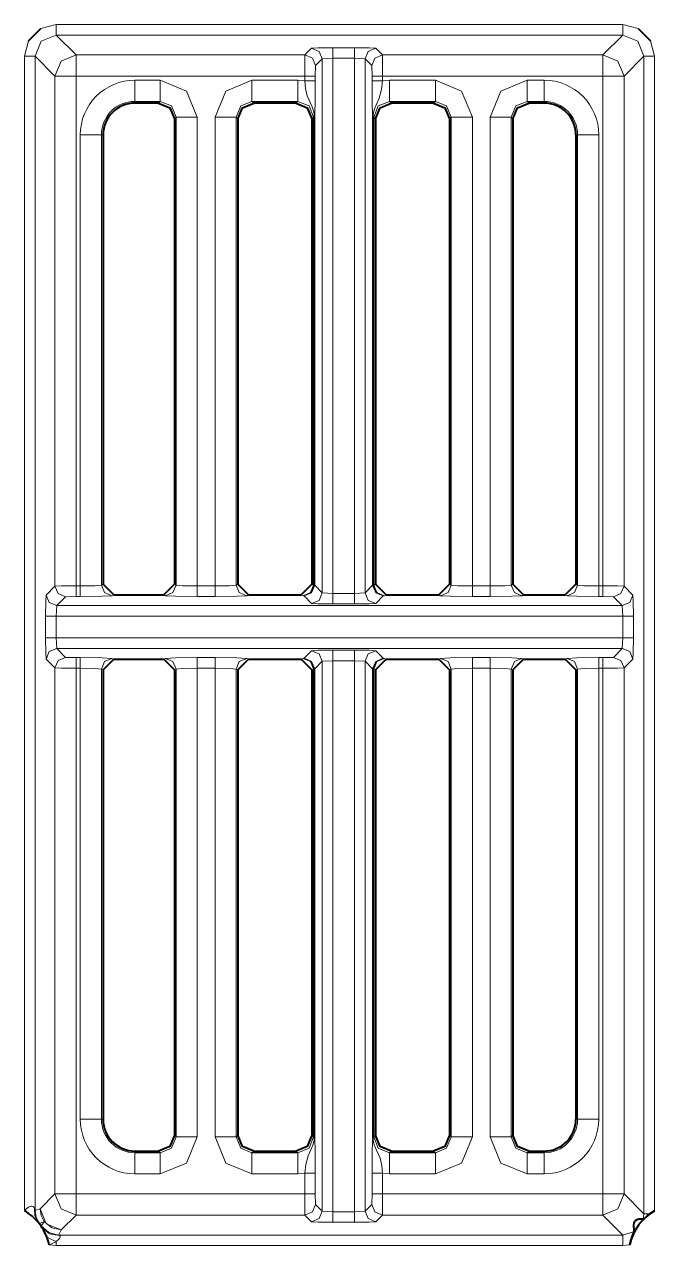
# Model space of a CAD drawing. Header units: millimetres. Extents: x 0 to 2941, y -405 to 1422.
# Drawn here: x 451.8 to 481.6, y 776.2 to 833.9 of the extents above; entities that cross this region are included whole.
import ezdxf

# ---------------------------------------------------------------- set-up
doc = ezdxf.new("R2010")
doc.units = ezdxf.units.MM
doc.layers.add('FINE', color=9, linetype='Continuous')
doc.layers.add('OUTLINE', color=7, linetype='Continuous')

msp = doc.modelspace()

# ---------------------------------------------------------------- linework, layer by layer
at = {"layer": 'FINE', "lineweight": 9}
for p, q in [((480.781, 833.739), (480.054, 833.927)), ((451.968, 833.155), (451.78, 832.428)), ((453.279, 833.427), (480.054, 833.427)), ((454.223, 832.484), (453.279, 833.427)), ((480.054, 833.427), (479.11, 832.484)), ((481.553, 832.428), (481.366, 833.155)), ((451.78, 832.428), (451.78, 777.848)), ((452.28, 832.428), (453.223, 831.484)), ((452.28, 777.859), (452.28, 832.428)), ((465.036, 832.484), (454.223, 832.484)), ((465.351, 832.799), (465.036, 832.484)), ((467.376, 832.824), (466.351, 832.824)), ((480.11, 831.484), (481.054, 832.428)), ((481.054, 832.428), (481.054, 777.703)), ((481.553, 777.848), (481.553, 832.428)), ((465.523, 831.484), (465.536, 831.984)), ((465.536, 831.984), (465.851, 832.299)), ((465.851, 832.299), (466.351, 832.325)), ((465.851, 807.058), (465.851, 832.299)), ((466.351, 832.325), (466.351, 807.032)), ((466.351, 832.325), (467.376, 832.325)), ((467.376, 807.032), (467.376, 832.325)), ((467.376, 832.325), (467.876, 832.299)), ((467.876, 832.299), (467.876, 807.058)), ((453.223, 831.484), (453.223, 807.373)), ((454.223, 831.484), (465.023, 831.484)), ((454.223, 807.386), (454.223, 831.484)), ((458.196, 831.288), (456.998, 831.288)), ((464.696, 831.288), (462.531, 831.288)), ((465.023, 831.258), (464.696, 831.288)), ((465.023, 831.484), (465.023, 831.258)), ((465.523, 831.258), (465.523, 831.484)), ((468.204, 831.484), (468.204, 831.258)), ((468.704, 831.484), (479.11, 831.484)), ((468.704, 831.258), (468.704, 831.484)), ((469.031, 831.288), (468.704, 831.258)), ((471.196, 831.288), (469.031, 831.288)), ((476.335, 831.288), (475.531, 831.288)), ((480.11, 807.373), (480.11, 831.484)), ((456.998, 830.208), (456.998, 830.29)), ((456.998, 830.29), (458.196, 830.29)), ((458.196, 830.29), (458.115, 830.208)), ((462.531, 830.29), (464.696, 830.29)), ((462.612, 830.208), (462.531, 830.29)), ((464.696, 830.29), (464.615, 830.208)), ((469.113, 830.208), (469.031, 830.29)), ((475.613, 830.208), (475.531, 830.29)), ((475.531, 830.29), (476.335, 830.29)), ((476.335, 830.29), (476.335, 830.208)), ((459.943, 807.386), (459.943, 829.541)), ((460.784, 829.541), (460.784, 807.386)), ((461.782, 829.541), (461.864, 829.459)), ((465.364, 829.459), (465.445, 829.541)), ((465.445, 829.541), (465.445, 807.423)), ((465.477, 829.541), (465.477, 807.415)), ((468.233, 829.541), (468.233, 807.415)), ((468.25, 807.415), (468.25, 829.541)), ((468.282, 829.541), (468.364, 829.459)), ((468.282, 807.423), (468.282, 829.541)), ((471.864, 829.459), (471.945, 829.541)), ((471.945, 829.541), (471.945, 807.423)), ((472.943, 807.386), (472.943, 829.541)), ((473.784, 829.541), (473.784, 807.386)), ((474.782, 807.423), (474.782, 829.541)), ((474.782, 829.541), (474.864, 829.459)), ((454.419, 828.708), (454.419, 807.386)), ((455.417, 828.708), (455.498, 828.708)), ((455.417, 807.423), (455.417, 828.708)), ((477.835, 828.708), (477.916, 828.708)), ((477.916, 828.708), (477.916, 807.423)), ((478.915, 807.386), (478.915, 828.708)), ((453.223, 807.373), (452.803, 806.953)), ((454.419, 807.386), (454.223, 807.386)), ((455.498, 807.464), (455.417, 807.423)), ((460.784, 807.386), (459.943, 807.386)), ((465.445, 807.423), (465.364, 807.464)), ((465.477, 807.415), (465.445, 807.423)), ((466.351, 807.032), (465.851, 807.058)), ((467.376, 807.032), (466.351, 807.032)), ((467.876, 807.058), (467.376, 807.032)), ((468.233, 807.415), (467.876, 807.058)), ((468.282, 807.423), (468.25, 807.415)), ((468.364, 807.464), (468.282, 807.423)), ((471.945, 807.423), (471.864, 807.464)), ((473.784, 807.386), (472.943, 807.386)), ((474.864, 807.464), (474.782, 807.423)), ((477.916, 807.423), (477.835, 807.464)), ((480.53, 806.953), (480.11, 807.373)), ((453.278, 805.953), (453.303, 806.453)), ((453.303, 806.453), (453.723, 806.873)), ((453.303, 806.453), (480.03, 806.453)), ((453.723, 806.873), (454.223, 806.886)), ((454.223, 806.886), (454.419, 806.886)), ((455.916, 806.923), (455.999, 806.964)), ((458.364, 806.964), (458.446, 806.923)), ((459.943, 806.886), (460.784, 806.886)), ((462.282, 806.923), (462.364, 806.964)), ((464.863, 806.964), (464.946, 806.923)), ((464.946, 806.923), (464.994, 806.915)), ((464.994, 806.915), (465.351, 806.558)), ((466.351, 806.533), (467.376, 806.533)), ((468.376, 806.558), (468.733, 806.915)), ((468.733, 806.915), (468.782, 806.923)), ((468.782, 806.923), (468.864, 806.964)), ((471.364, 806.964), (471.446, 806.923)), ((472.943, 806.886), (473.784, 806.886)), ((475.282, 806.923), (475.364, 806.964)), ((477.335, 806.964), (477.417, 806.923)), ((478.915, 806.886), (479.11, 806.886)), ((479.11, 806.886), (479.61, 806.873)), ((479.61, 806.873), (480.03, 806.453)), ((480.03, 806.453), (480.055, 805.953)), ((452.778, 805.953), (452.778, 804.927)), ((480.055, 805.953), (453.278, 805.953)), ((453.278, 804.927), (453.278, 805.953)), ((480.055, 805.953), (480.055, 804.927)), ((453.278, 804.927), (480.055, 804.927)), ((453.303, 804.428), (453.278, 804.927)), ((480.055, 804.927), (480.03, 804.428)), ((480.03, 804.428), (453.303, 804.428)), ((453.723, 804.008), (453.303, 804.428)), ((467.376, 804.348), (466.351, 804.348)), ((480.03, 804.428), (479.61, 804.008)), ((452.803, 803.928), (453.223, 803.508)), ((454.223, 803.995), (453.723, 804.008)), ((454.419, 803.995), (454.223, 803.995)), ((455.999, 803.917), (455.916, 803.958)), ((458.446, 803.958), (458.364, 803.917)), ((460.784, 803.995), (459.943, 803.995)), ((462.364, 803.917), (462.282, 803.958)), ((464.946, 803.958), (464.863, 803.917)), ((465.494, 803.466), (465.851, 803.823)), ((465.851, 803.823), (466.351, 803.849)), ((465.851, 777.831), (465.851, 803.823)), ((466.351, 803.849), (466.351, 777.806)), ((466.351, 803.849), (467.376, 803.849)), ((467.376, 777.806), (467.376, 803.849)), ((467.376, 803.849), (467.876, 803.823)), ((467.876, 803.823), (467.876, 777.831)), ((468.782, 803.958), (468.733, 803.966)), ((468.864, 803.917), (468.782, 803.958)), ((471.446, 803.958), (471.364, 803.917)), ((473.784, 803.995), (472.943, 803.995)), ((475.364, 803.917), (475.282, 803.958)), ((477.417, 803.958), (477.335, 803.917)), ((479.11, 803.995), (478.915, 803.995)), ((479.61, 804.008), (479.11, 803.995)), ((480.11, 803.508), (480.53, 803.928)), ((453.223, 803.508), (453.223, 778.647)), ((454.223, 803.495), (454.419, 803.495)), ((454.223, 778.647), (454.223, 803.495)), ((454.419, 803.495), (454.419, 782.172)), ((455.417, 782.172), (455.417, 803.458)), ((455.417, 803.458), (455.498, 803.417)), ((458.864, 803.417), (458.945, 803.458)), ((458.945, 803.458), (458.945, 781.34)), ((459.943, 781.34), (459.943, 803.495)), ((461.782, 781.34), (461.782, 803.458)), ((461.782, 803.458), (461.864, 803.417)), ((465.364, 803.417), (465.445, 803.458)), ((465.445, 803.458), (465.477, 803.466)), ((465.445, 803.458), (465.445, 781.34)), ((465.494, 781.34), (465.494, 803.466)), ((468.25, 781.34), (468.25, 803.466)), ((468.25, 803.466), (468.282, 803.458)), ((468.282, 781.34), (468.282, 803.458)), ((468.282, 803.458), (468.364, 803.417)), ((472.943, 781.34), (472.943, 803.495)), ((472.943, 803.495), (473.784, 803.495)), ((473.784, 803.495), (473.784, 781.34)), ((474.782, 781.34), (474.782, 803.458)), ((474.782, 803.458), (474.864, 803.417)), ((477.835, 803.417), (477.916, 803.458)), ((477.916, 803.458), (477.916, 782.172)), ((478.915, 803.495), (479.11, 803.495)), ((478.915, 782.172), (478.915, 803.495)), ((479.11, 803.495), (479.11, 778.647)), ((480.11, 778.647), (480.11, 803.508)), ((455.498, 782.172), (455.417, 782.172)), ((477.916, 782.172), (477.835, 782.172)), ((458.945, 781.34), (458.864, 781.421)), ((461.864, 781.421), (461.782, 781.34)), ((465.445, 781.34), (465.364, 781.421)), ((468.364, 781.421), (468.282, 781.34)), ((471.945, 781.34), (471.864, 781.421)), ((474.864, 781.421), (474.782, 781.34)), ((456.998, 780.591), (456.998, 780.672)), ((458.196, 780.591), (456.998, 780.591)), ((458.115, 780.672), (458.196, 780.591)), ((462.531, 780.591), (462.612, 780.672)), ((464.696, 780.591), (462.531, 780.591)), ((464.615, 780.672), (464.696, 780.591)), ((469.031, 780.591), (469.113, 780.672)), ((471.196, 780.591), (469.031, 780.591)), ((471.115, 780.672), (471.196, 780.591)), ((475.531, 780.591), (475.613, 780.672)), ((476.335, 780.591), (475.531, 780.591)), ((476.335, 780.672), (476.335, 780.591)), ((456.998, 779.592), (458.196, 779.592)), ((465.023, 779.623), (465.023, 778.647)), ((465.523, 778.647), (465.523, 779.623)), ((468.704, 778.647), (468.704, 779.623)), ((468.704, 779.623), (469.031, 779.592)), ((469.031, 779.592), (471.196, 779.592)), ((475.531, 779.592), (476.335, 779.592)), ((453.223, 778.647), (452.517, 777.94)), ((465.023, 778.647), (454.223, 778.647)), ((465.536, 778.147), (465.523, 778.647)), ((465.851, 777.831), (465.536, 778.147)), ((468.192, 778.147), (467.876, 777.831)), ((479.11, 778.647), (468.704, 778.647)), ((481.054, 777.703), (480.11, 778.647)), ((453.516, 776.94), (454.223, 777.647)), ((454.223, 777.647), (465.036, 777.647)), ((465.036, 777.647), (465.351, 777.332)), ((466.351, 777.806), (465.851, 777.831)), ((467.376, 777.806), (466.351, 777.806)), ((467.876, 777.831), (467.376, 777.806)), ((468.376, 777.332), (468.691, 777.647)), ((468.691, 777.647), (479.11, 777.647)), ((479.11, 777.647), (480.054, 776.703)), ((481.054, 777.703), (481.021, 777.448)), ((466.351, 777.306), (467.376, 777.306)), ((480.054, 776.703), (453.395, 776.703)), ((480.593, 776.861), (480.054, 776.703)), ((452.956, 776.239), (453.279, 776.203)), ((453.279, 776.203), (480.054, 776.203)), ((480.054, 776.203), (480.377, 776.239))]:
    msp.add_line(p, q, dxfattribs=at)
for points in [[(480.054, 833.927), (453.279, 833.927), (452.552, 833.739)], [(453.279, 833.927), (453.279, 833.578), (453.279, 833.427)], [(480.054, 833.927), (480.054, 833.578), (480.054, 833.427)], [(452.28, 832.428), (452.572, 833.135), (453.279, 833.427)], [(480.054, 833.427), (480.761, 833.135), (481.054, 832.428)], [(451.78, 832.428), (452.129, 832.428), (452.28, 832.428)], [(454.223, 832.484), (453.516, 832.191), (453.223, 831.484)], [(454.223, 832.484), (454.223, 832.182), (454.223, 831.484)], [(465.036, 832.484), (465.027, 832.182), (465.023, 831.484)], [(465.036, 832.484), (465.389, 832.337), (465.536, 831.984)], [(466.351, 832.824), (465.653, 832.817), (465.351, 832.799)], [(465.351, 832.799), (465.704, 832.653), (465.851, 832.299)], [(466.351, 832.824), (466.351, 832.674), (466.351, 832.325)], [(467.376, 832.824), (467.376, 832.674), (467.376, 832.325)], [(468.376, 832.799), (468.074, 832.817), (467.376, 832.824)], [(468.376, 832.799), (468.023, 832.653), (467.876, 832.299)], [(468.691, 832.484), (468.338, 832.337), (468.192, 831.984)], [(479.11, 832.484), (468.691, 832.484), (468.376, 832.799)], [(468.704, 831.484), (468.7, 832.182), (468.691, 832.484)], [(479.11, 832.484), (479.11, 832.182), (479.11, 831.484)], [(480.11, 831.484), (479.817, 832.191), (479.11, 832.484)], [(481.054, 832.428), (481.205, 832.428), (481.553, 832.428)], [(467.876, 832.299), (468.192, 831.984), (468.204, 831.484)], [(453.223, 831.484), (453.525, 831.484), (454.223, 831.484)], [(456.998, 830.29), (456.998, 830.6), (456.998, 831.288)], [(458.196, 831.288), (458.196, 830.6), (458.196, 830.29)], [(459.943, 829.541), (459.432, 830.777), (458.196, 831.288)], [(462.531, 831.288), (461.295, 830.777), (460.784, 829.541)], [(462.531, 831.288), (462.531, 830.6), (462.531, 830.29)], [(464.696, 831.288), (464.696, 830.6), (464.696, 830.29), (465.227, 830.072), (465.445, 829.541)], [(465.023, 831.484), (465.372, 831.484), (465.523, 831.484)], [(465.023, 831.258), (465.372, 831.258), (465.523, 831.258)], [(465.023, 831.258), (465.066, 830.894), (465.144, 830.551), (465.369, 830.033), (465.42, 829.896), (465.449, 829.789), (465.472, 829.644), (465.477, 829.573), (465.477, 829.541)], [(465.494, 829.541), (465.494, 829.553), (465.494, 829.581), (465.495, 829.64), (465.497, 829.689), (465.499, 829.763), (465.514, 830.257), (465.52, 830.728), (465.523, 831.258)], [(468.704, 831.484), (468.355, 831.484), (468.204, 831.484)], [(468.704, 831.258), (468.355, 831.258), (468.204, 831.258)], [(468.204, 831.258), (468.207, 830.666), (468.217, 830.118), (468.23, 829.71), (468.233, 829.602), (468.233, 829.568), (468.233, 829.541)], [(468.25, 829.541), (468.252, 829.611), (468.261, 829.698), (468.321, 829.937), (468.543, 830.438), (468.654, 830.851), (468.704, 831.258)], [(469.031, 831.288), (469.031, 830.6), (469.031, 830.29)], [(471.196, 831.288), (471.196, 830.6), (471.196, 830.29)], [(472.943, 829.541), (472.432, 830.777), (471.196, 831.288)], [(475.531, 831.288), (474.295, 830.777), (473.784, 829.541)], [(475.531, 831.288), (475.531, 830.6), (475.531, 830.29)], [(476.335, 831.288), (476.335, 830.6), (476.335, 830.29)], [(479.11, 831.484), (479.11, 807.386), (478.915, 807.386)], [(479.11, 831.484), (479.808, 831.484), (480.11, 831.484)], [(458.196, 830.29), (458.727, 830.072), (458.945, 829.541)], [(461.782, 829.541), (462, 830.072), (462.531, 830.29)], [(468.282, 829.541), (468.5, 830.072), (469.031, 830.29)], [(469.031, 830.29), (471.196, 830.29), (471.115, 830.208)], [(471.196, 830.29), (471.727, 830.072), (471.945, 829.541)], [(474.782, 829.541), (475, 830.072), (475.531, 830.29)], [(458.864, 829.459), (458.945, 829.541), (458.945, 807.423), (458.864, 807.464)], [(459.943, 829.541), (459.255, 829.541), (458.945, 829.541)], [(461.782, 829.541), (461.472, 829.541), (460.784, 829.541)], [(461.864, 807.464), (461.782, 807.423), (461.782, 829.541)], [(465.477, 829.541), (465.456, 829.541), (465.445, 829.541)], [(465.477, 829.541), (465.489, 829.541), (465.494, 829.541)], [(465.851, 807.058), (465.494, 807.415), (465.494, 829.541)], [(468.25, 829.541), (468.238, 829.541), (468.233, 829.541)], [(468.282, 829.541), (468.271, 829.541), (468.25, 829.541)], [(472.943, 829.541), (472.255, 829.541), (471.945, 829.541)], [(474.782, 829.541), (474.472, 829.541), (473.784, 829.541)], [(455.417, 828.708), (455.107, 828.708), (454.419, 828.708)], [(478.915, 828.708), (478.226, 828.708), (477.916, 828.708)], [(454.223, 807.386), (453.525, 807.382), (453.223, 807.373)], [(453.223, 807.373), (453.37, 807.02), (453.723, 806.873)], [(454.223, 807.386), (454.223, 807.037), (454.223, 806.886)], [(455.417, 807.423), (455.107, 807.397), (454.419, 807.386)], [(454.419, 807.386), (454.419, 807.037), (454.419, 806.886)], [(455.417, 807.423), (455.564, 807.07), (455.916, 806.923)], [(458.945, 807.423), (458.798, 807.07), (458.446, 806.923)], [(459.943, 807.386), (459.255, 807.397), (458.945, 807.423)], [(459.943, 807.386), (459.943, 807.037), (459.943, 806.886)], [(461.782, 807.423), (461.472, 807.397), (460.784, 807.386)], [(460.784, 807.386), (460.784, 807.037), (460.784, 806.886)], [(461.782, 807.423), (461.929, 807.07), (462.282, 806.923)], [(465.445, 807.423), (465.298, 807.07), (464.946, 806.923)], [(465.494, 807.415), (465.347, 807.062), (464.994, 806.915)], [(465.477, 807.415), (465.334, 807.063), (464.994, 806.915)], [(465.851, 807.058), (465.704, 806.704), (465.351, 806.558)], [(465.494, 807.415), (465.489, 807.415), (465.477, 807.415)], [(466.351, 807.032), (466.351, 806.683), (466.351, 806.533)], [(467.376, 807.032), (467.376, 806.683), (467.376, 806.533)], [(467.876, 807.058), (468.023, 806.704), (468.376, 806.558)], [(468.233, 807.415), (468.38, 807.062), (468.733, 806.915)], [(468.25, 807.415), (468.238, 807.415), (468.233, 807.415)], [(468.25, 807.415), (468.393, 807.063), (468.733, 806.915)], [(468.282, 807.423), (468.429, 807.07), (468.782, 806.923)], [(471.446, 806.923), (471.798, 807.07), (471.945, 807.423)], [(472.943, 807.386), (472.255, 807.397), (471.945, 807.423)], [(472.943, 806.886), (472.943, 807.037), (472.943, 807.386)], [(474.782, 807.423), (474.472, 807.397), (473.784, 807.386)], [(473.784, 806.886), (473.784, 807.037), (473.784, 807.386)], [(474.782, 807.423), (474.929, 807.07), (475.282, 806.923)], [(477.916, 807.423), (477.769, 807.07), (477.417, 806.923)], [(478.915, 807.386), (478.226, 807.397), (477.916, 807.423)], [(478.915, 807.386), (478.915, 807.037), (478.915, 806.886)], [(479.11, 807.386), (479.11, 807.037), (479.11, 806.886)], [(480.11, 807.373), (479.808, 807.382), (479.11, 807.386)], [(480.11, 807.373), (479.963, 807.02), (479.61, 806.873)], [(452.803, 806.953), (452.785, 806.651), (452.778, 805.953)], [(452.803, 806.953), (452.95, 806.6), (453.303, 806.453)], [(454.419, 806.886), (455.451, 806.897), (455.916, 806.923)], [(458.446, 806.923), (458.911, 806.897), (459.943, 806.886)], [(460.784, 806.886), (461.816, 806.897), (462.282, 806.923)], [(465.351, 806.558), (465.653, 806.54), (466.351, 806.533)], [(467.376, 806.533), (468.074, 806.54), (468.376, 806.558)], [(471.446, 806.923), (471.911, 806.897), (472.943, 806.886)], [(473.784, 806.886), (474.816, 806.897), (475.282, 806.923)], [(477.417, 806.923), (477.882, 806.897), (478.915, 806.886)], [(480.53, 806.953), (480.383, 806.6), (480.03, 806.453)], [(480.555, 804.927), (480.555, 805.953), (480.548, 806.651), (480.53, 806.953)], [(452.778, 805.953), (452.929, 805.953), (453.278, 805.953)], [(480.555, 805.953), (480.404, 805.953), (480.055, 805.953)], [(452.778, 804.927), (452.929, 804.927), (453.278, 804.927)], [(452.778, 804.927), (452.785, 804.23), (452.803, 803.928)], [(480.555, 804.927), (480.404, 804.927), (480.055, 804.927)], [(480.53, 803.928), (480.548, 804.23), (480.555, 804.927)], [(452.803, 803.928), (452.95, 804.281), (453.303, 804.428)], [(465.351, 804.323), (464.994, 803.966), (464.946, 803.958)], [(466.351, 804.348), (465.653, 804.341), (465.351, 804.323)], [(465.851, 803.823), (465.704, 804.176), (465.351, 804.323)], [(466.351, 803.849), (466.351, 804.198), (466.351, 804.348)], [(467.376, 804.348), (467.376, 804.198), (467.376, 803.849)], [(468.733, 803.966), (468.376, 804.323), (468.074, 804.341), (467.376, 804.348)], [(468.376, 804.323), (468.023, 804.176), (467.876, 803.823)], [(480.53, 803.928), (480.383, 804.281), (480.03, 804.428)], [(453.223, 803.508), (453.37, 803.861), (453.723, 804.008)], [(454.223, 803.495), (454.223, 803.844), (454.223, 803.995)], [(454.419, 803.995), (454.419, 803.844), (454.419, 803.495)], [(455.916, 803.958), (455.451, 803.984), (454.419, 803.995)], [(455.916, 803.958), (455.564, 803.811), (455.417, 803.458)], [(459.943, 803.995), (458.911, 803.984), (458.446, 803.958)], [(458.446, 803.958), (458.798, 803.811), (458.945, 803.458)], [(459.943, 803.995), (459.943, 803.844), (459.943, 803.495)], [(460.784, 803.995), (460.784, 803.844), (460.784, 803.495)], [(462.282, 803.958), (461.816, 803.984), (460.784, 803.995)], [(462.282, 803.958), (461.929, 803.811), (461.782, 803.458)], [(465.445, 803.458), (465.298, 803.811), (464.946, 803.958)], [(465.477, 803.466), (465.334, 803.818), (464.994, 803.966)], [(465.494, 803.466), (465.347, 803.819), (464.994, 803.966)], [(467.876, 803.823), (468.233, 803.466), (468.233, 781.34)], [(468.733, 803.966), (468.38, 803.819), (468.233, 803.466)], [(468.733, 803.966), (468.393, 803.818), (468.25, 803.466)], [(468.782, 803.958), (468.429, 803.811), (468.282, 803.458)], [(472.943, 803.995), (471.911, 803.984), (471.446, 803.958)], [(471.446, 803.958), (471.798, 803.811), (471.945, 803.458)], [(472.943, 803.995), (472.943, 803.844), (472.943, 803.495)], [(473.784, 803.995), (473.784, 803.844), (473.784, 803.495)], [(475.282, 803.958), (474.816, 803.984), (473.784, 803.995)], [(475.282, 803.958), (474.929, 803.811), (474.782, 803.458)], [(478.915, 803.995), (477.882, 803.984), (477.417, 803.958)], [(477.916, 803.458), (477.769, 803.811), (477.417, 803.958)], [(478.915, 803.495), (478.915, 803.844), (478.915, 803.995)], [(479.11, 803.495), (479.11, 803.844), (479.11, 803.995)], [(480.11, 803.508), (479.963, 803.861), (479.61, 804.008)], [(453.223, 803.508), (453.525, 803.499), (454.223, 803.495)], [(454.419, 803.495), (455.107, 803.484), (455.417, 803.458)], [(458.945, 803.458), (459.255, 803.484), (459.943, 803.495)], [(459.943, 803.495), (460.784, 803.495), (460.784, 781.34), (461.295, 780.104), (462.531, 779.592)], [(460.784, 803.495), (461.472, 803.484), (461.782, 803.458)], [(465.477, 803.466), (465.477, 781.34), (465.475, 781.269), (465.466, 781.183), (465.406, 780.943), (465.184, 780.444), (465.073, 780.03), (465.023, 779.623)], [(465.477, 803.466), (465.489, 803.466), (465.494, 803.466)], [(468.233, 803.466), (468.238, 803.466), (468.25, 803.466)], [(471.864, 803.417), (471.945, 803.458), (471.945, 781.34)], [(471.945, 803.458), (472.255, 803.484), (472.943, 803.495)], [(473.784, 803.495), (474.472, 803.484), (474.782, 803.458)], [(477.916, 803.458), (478.226, 803.484), (478.915, 803.495)], [(479.11, 803.495), (479.808, 803.499), (480.11, 803.508)], [(455.417, 782.172), (455.107, 782.172), (454.419, 782.172)], [(478.915, 782.172), (478.226, 782.172), (477.916, 782.172)], [(458.945, 781.34), (458.727, 780.809), (458.196, 780.591)], [(458.196, 779.592), (459.432, 780.104), (459.943, 781.34)], [(459.943, 781.34), (459.255, 781.34), (458.945, 781.34)], [(461.782, 781.34), (461.472, 781.34), (460.784, 781.34)], [(462.531, 780.591), (462, 780.809), (461.782, 781.34)], [(465.477, 781.34), (465.456, 781.34), (465.445, 781.34), (465.227, 780.809), (464.696, 780.591), (464.696, 780.281), (464.696, 779.592)], [(465.477, 781.34), (465.489, 781.34), (465.494, 781.34)], [(465.523, 779.623), (465.52, 780.215), (465.51, 780.763), (465.497, 781.171), (465.494, 781.279), (465.494, 781.313), (465.494, 781.34)], [(468.233, 781.34), (468.233, 781.327), (468.233, 781.3), (468.232, 781.241), (468.23, 781.192), (468.228, 781.118), (468.214, 780.624), (468.207, 780.153), (468.204, 779.623)], [(468.233, 781.34), (468.238, 781.34), (468.25, 781.34)], [(468.704, 779.623), (468.661, 779.987), (468.583, 780.33), (468.358, 780.848), (468.307, 780.985), (468.278, 781.092), (468.255, 781.237), (468.251, 781.307), (468.25, 781.34)], [(468.282, 781.34), (468.271, 781.34), (468.25, 781.34)], [(469.031, 780.591), (468.5, 780.809), (468.282, 781.34)], [(471.945, 781.34), (471.727, 780.809), (471.196, 780.591)], [(471.196, 779.592), (472.432, 780.104), (472.943, 781.34)], [(472.943, 781.34), (472.255, 781.34), (471.945, 781.34)], [(474.782, 781.34), (474.472, 781.34), (473.784, 781.34)], [(473.784, 781.34), (474.295, 780.104), (475.531, 779.592)], [(475.531, 780.591), (475, 780.809), (474.782, 781.34)], [(456.998, 780.591), (456.998, 780.281), (456.998, 779.592)], [(458.196, 779.592), (458.196, 780.281), (458.196, 780.591)], [(462.531, 780.591), (462.531, 780.281), (462.531, 779.592)], [(469.031, 780.591), (469.031, 780.281), (469.031, 779.592)], [(471.196, 780.591), (471.196, 780.281), (471.196, 779.592)], [(475.531, 780.591), (475.531, 780.281), (475.531, 779.592)], [(476.335, 780.591), (476.335, 780.281), (476.335, 779.592)], [(462.531, 779.592), (464.696, 779.592), (465.023, 779.623)], [(465.023, 779.623), (465.372, 779.623), (465.523, 779.623)], [(468.204, 779.623), (468.204, 778.647), (468.192, 778.147)], [(468.204, 779.623), (468.355, 779.623), (468.704, 779.623)], [(453.223, 778.647), (453.516, 777.94), (454.223, 777.647)], [(453.223, 778.647), (453.525, 778.647), (454.223, 778.647)], [(454.223, 778.647), (454.223, 777.949), (454.223, 777.647)], [(465.023, 778.647), (465.372, 778.647), (465.523, 778.647)], [(465.023, 778.647), (465.027, 777.949), (465.036, 777.647)], [(465.036, 777.647), (465.389, 777.793), (465.536, 778.147)], [(468.192, 778.147), (468.338, 777.793), (468.691, 777.647)], [(468.204, 778.647), (468.355, 778.647), (468.704, 778.647)], [(468.691, 777.647), (468.7, 777.949), (468.704, 778.647)], [(479.11, 778.647), (479.11, 777.949), (479.11, 777.647)], [(479.11, 777.647), (479.817, 777.94), (480.11, 778.647)], [(479.11, 778.647), (479.808, 778.647), (480.11, 778.647)], [(452.248, 777.955), (452.223, 778.013), (452.186, 778.054), (452.136, 778.072), (452.093, 778.071), (452.007, 778.038), (451.975, 778.019), (451.834, 777.904), (451.788, 777.856), (451.78, 777.848)], [(452.422, 777.308), (452.269, 777.607), (452.248, 777.955)], [(452.28, 777.859), (452.276, 777.868), (452.265, 777.9), (452.248, 777.955)], [(452.517, 777.94), (452.32, 777.873), (452.28, 777.859)], [(452.493, 777.242), (452.334, 777.533), (452.28, 777.859)], [(452.717, 777.34), (452.568, 777.624), (452.517, 777.94)], [(453.516, 776.94), (452.81, 777.233), (452.517, 777.94)], [(465.351, 777.332), (465.704, 777.478), (465.851, 777.831)], [(466.351, 777.306), (466.351, 777.457), (466.351, 777.806)], [(467.376, 777.806), (467.376, 777.457), (467.376, 777.306)], [(467.876, 777.831), (468.023, 777.478), (468.376, 777.332)], [(481.054, 777.703), (481.132, 777.703), (481.331, 777.703)], [(452.422, 777.308), (452.448, 777.282), (452.493, 777.242)], [(452.493, 777.242), (452.542, 777.264), (452.717, 777.34)], [(452.717, 777.34), (452.604, 777.17), (452.576, 777.13)], [(452.576, 777.13), (452.599, 777.077), (452.608, 777.06)], [(453.395, 776.703), (452.933, 776.816), (452.576, 777.13)], [(453.444, 776.672), (452.965, 776.757), (452.608, 777.06)], [(452.717, 777.34), (453.069, 777.046), (453.516, 776.94)], [(465.351, 777.332), (465.653, 777.313), (466.351, 777.306)], [(467.376, 777.306), (468.074, 777.313), (468.376, 777.332)], [(453.279, 776.398), (453.053, 776.497), (452.84, 776.614)], [(452.956, 776.239), (452.963, 776.242), (453.279, 776.398)], [(453.279, 776.398), (453.389, 776.489), (453.439, 776.543), (453.471, 776.597), (453.473, 776.605), (453.472, 776.641), (453.451, 776.667), (453.444, 776.672)], [(453.279, 776.398), (453.279, 776.303), (453.279, 776.203)], [(453.395, 776.703), (453.49, 776.887), (453.516, 776.94)], [(453.444, 776.672), (453.431, 776.679), (453.401, 776.697), (453.395, 776.703)], [(480.054, 776.703), (480.054, 776.552), (480.054, 776.203)]]:
    msp.add_lwpolyline(points, dxfattribs=at)
for points in [[(456.998, 831.288, 0.414223), (454.419, 828.708)], [(478.915, 828.708, 0.414218), (476.335, 831.288)], [(456.998, 830.29, 0.414245), (455.417, 828.708)], [(477.916, 828.708, 0.414206), (476.335, 830.29)], [(454.419, 782.172, 0.414204), (456.998, 779.592)], [(455.417, 782.172, 0.414214), (456.998, 780.591)], [(476.335, 780.591, 0.41419), (477.916, 782.172)], [(476.335, 779.592, 0.414209), (478.915, 782.172)]]:
    msp.add_lwpolyline(points, format="xyb", dxfattribs=at)
at = {"layer": 'OUTLINE', "lineweight": 40}
for p, q in [((451.968, 833.155), (452.552, 833.739)), ((480.781, 833.739), (481.366, 833.155)), ((458.115, 830.208), (456.998, 830.208)), ((464.615, 830.208), (462.612, 830.208)), ((471.115, 830.208), (469.113, 830.208)), ((476.335, 830.208), (475.613, 830.208)), ((458.864, 829.459), (458.864, 807.464)), ((461.864, 829.459), (461.864, 807.464)), ((465.364, 829.459), (465.364, 807.464)), ((468.364, 829.459), (468.364, 807.464)), ((471.864, 829.459), (471.864, 807.464)), ((474.864, 829.459), (474.864, 807.464)), ((455.498, 828.708), (455.498, 807.464)), ((477.835, 828.708), (477.835, 807.464)), ((455.999, 806.964), (455.498, 807.464)), ((458.864, 807.464), (458.364, 806.964)), ((462.364, 806.964), (461.864, 807.464)), ((465.364, 807.464), (464.863, 806.964)), ((468.864, 806.964), (468.364, 807.464)), ((471.864, 807.464), (471.364, 806.964)), ((475.364, 806.964), (474.864, 807.464)), ((477.835, 807.464), (477.335, 806.964)), ((455.999, 806.964), (458.364, 806.964)), ((462.364, 806.964), (464.863, 806.964)), ((468.864, 806.964), (471.364, 806.964)), ((475.364, 806.964), (477.335, 806.964)), ((455.498, 803.417), (455.999, 803.917)), ((455.999, 803.917), (458.364, 803.917)), ((458.364, 803.917), (458.864, 803.417)), ((461.864, 803.417), (462.364, 803.917)), ((462.364, 803.917), (464.863, 803.917)), ((464.863, 803.917), (465.364, 803.417)), ((468.364, 803.417), (468.864, 803.917)), ((468.864, 803.917), (471.364, 803.917)), ((471.364, 803.917), (471.864, 803.417)), ((474.864, 803.417), (475.364, 803.917)), ((455.498, 803.417), (455.498, 782.172)), ((461.864, 803.417), (461.864, 781.421)), ((468.364, 803.417), (468.364, 781.421)), ((471.864, 803.417), (471.864, 781.421)), ((474.864, 803.417), (474.864, 781.421)), ((477.835, 803.417), (477.835, 782.172)), ((456.998, 780.672), (458.115, 780.672)), ((462.612, 780.672), (464.615, 780.672)), ((469.113, 780.672), (471.115, 780.672)), ((475.613, 780.672), (476.335, 780.672)), ((481.331, 777.703), (481.553, 777.848))]:
    msp.add_line(p, q, dxfattribs=at)
for points in [[(456.998, 830.208, 0.414239), (455.499, 828.708)], [(477.835, 828.708, 0.414214), (476.335, 830.208)], [(455.499, 782.172, 0.414188), (456.998, 780.672)], [(476.335, 780.672, 0.414214), (477.835, 782.172)], [(452.84, 776.614, 0.050486), (452.608, 777.06, 0.031035), (452.422, 777.308, 0.084383), (451.78, 777.848)], [(481.553, 777.848, 0.207951), (480.377, 776.239)], [(452.956, 776.239, 0.039201), (452.84, 776.614)]]:
    msp.add_lwpolyline(points, format="xyb", dxfattribs=at)
for points in [[(458.115, 830.208), (458.644, 829.989), (458.864, 829.459)], [(461.864, 829.459), (462.083, 829.989), (462.612, 830.208)], [(464.615, 830.208), (465.144, 829.989), (465.364, 829.459)], [(468.364, 829.459), (468.583, 829.989), (469.113, 830.208)], [(471.115, 830.208), (471.644, 829.989), (471.864, 829.459)], [(474.864, 829.459), (475.083, 829.989), (475.613, 830.208)], [(475.364, 803.917), (477.335, 803.917), (477.835, 803.417)], [(458.864, 803.417), (458.864, 781.421), (458.644, 780.892), (458.115, 780.672)], [(465.364, 803.417), (465.364, 781.421), (465.144, 780.892), (464.615, 780.672)], [(462.612, 780.672), (462.083, 780.892), (461.864, 781.421)], [(469.113, 780.672), (468.583, 780.892), (468.364, 781.421)], [(471.864, 781.421), (471.644, 780.892), (471.115, 780.672)], [(475.613, 780.672), (475.083, 780.892), (474.864, 781.421)], [(481.021, 777.448), (481.036, 777.46), (481.087, 777.506), (481.221, 777.62), (481.331, 777.703)], [(481.021, 777.448), (480.955, 777.455), (480.809, 777.45), (480.715, 777.421), (480.639, 777.366), (480.626, 777.352), (480.621, 777.346), (480.619, 777.344), (480.617, 777.341), (480.615, 777.338), (480.613, 777.336), (480.611, 777.332), (480.606, 777.325), (480.594, 777.305), (480.575, 777.262), (480.555, 777.164), (480.58, 776.909), (480.593, 776.861)], [(480.377, 776.239), (480.443, 776.48), (480.509, 776.664), (480.565, 776.795), (480.587, 776.845), (480.593, 776.861)]]:
    msp.add_lwpolyline(points, dxfattribs=at)

doc.saveas('drawing.dxf')
